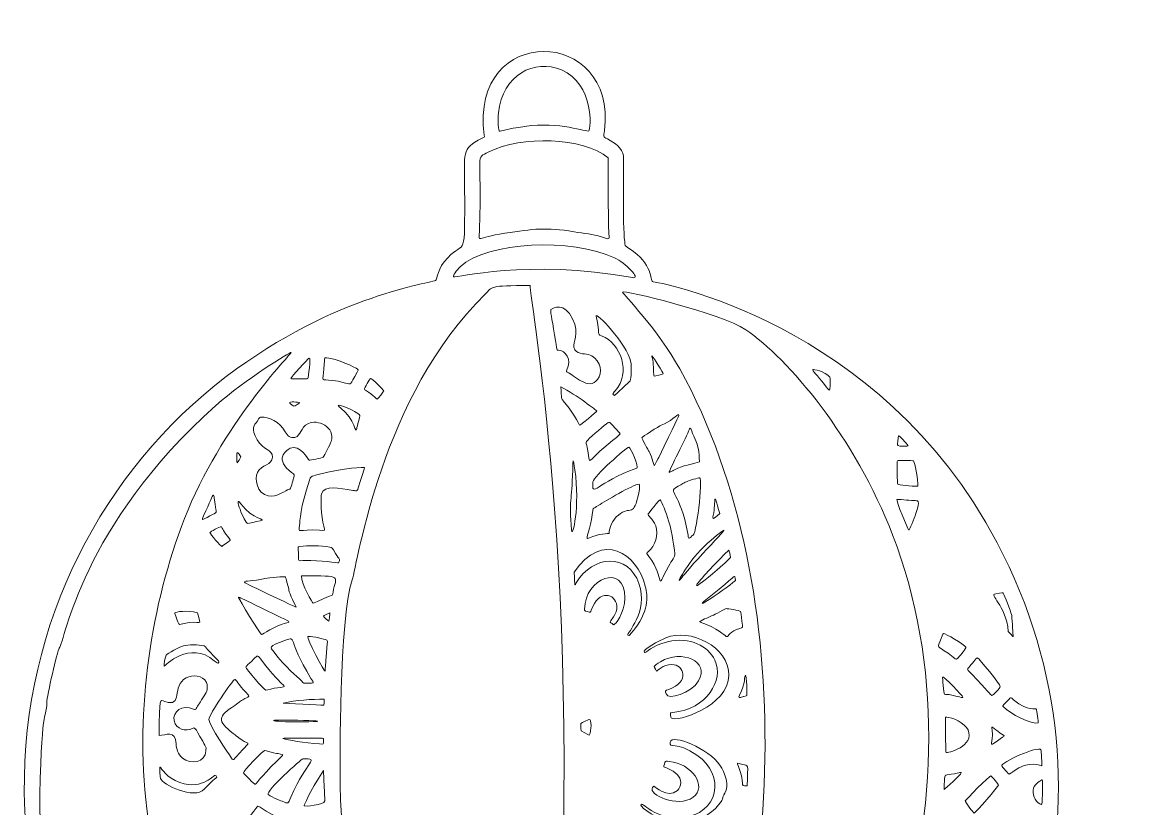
# Model space of a CAD drawing. Header units: inches. Extents: x -89.12 to -81.62, y -6.52 to -5.74.
# Drawn here: x -86.324 to -85.713, y -6.174 to -5.741 of the extents above; entities that cross this region are included whole.
import ezdxf

# ---------------------------------------------------------------- set-up
doc = ezdxf.new("R2010")
doc.units = ezdxf.units.IN
doc.header["$MEASUREMENT"] = 0
doc.layers.add('Christmas ball 01', color=7, linetype='Continuous')

msp = doc.modelspace()

# ---------------------------------------------------------------- linework, layer by layer
at = {"layer": 'Christmas ball 01', "lineweight": 0}
for points, knots in [([(-85.78627, -6.02767), (-85.85131, -5.90435), (-85.97605, -5.88379), (-85.97614, -5.88375), (-85.97767, -5.88311), (-85.97558, -5.87433), (-85.98915, -5.86546), (-85.9918, -5.86373), (-85.99119, -5.8643), (-85.99156, -5.86166), (-85.99279, -5.85289), (-85.99187, -5.81793), (-85.99225, -5.81471), (-85.99277, -5.81023), (-85.99712, -5.80733), (-86.00107, -5.80513), (-86.00357, -5.80373), (-86.00314, -5.80419), (-86.00269, -5.80064), (-85.99548, -5.74311), (-86.07723, -5.74086), (-86.06896, -5.80319), (-86.0688, -5.80436), (-86.06851, -5.80396), (-86.07041, -5.80491), (-86.0818, -5.81064), (-86.07974, -5.81293), (-86.07975, -5.83278), (-86.07976, -5.87297), (-86.07911, -5.86035), (-86.0891, -5.8706), (-86.09491, -5.87656), (-86.09479, -5.88222), (-86.09547, -5.88288), (-86.09749, -5.88485), (-86.15053, -5.89015), (-86.21114, -5.9361), (-86.27883, -5.98742), (-86.32361, -6.07178), (-86.32244, -6.16547), (-86.31966, -6.38639), (-86.07806, -6.52028), (-85.8888, -6.40528), (-85.76532, -6.33025), (-85.71262, -6.16735), (-85.78627, -6.02767)], [0, 0, 0, 0, 1, 1, 1, 2, 2, 2, 3, 3, 3, 4, 4, 4, 5, 5, 5, 6, 6, 6, 7, 7, 7, 8, 8, 8, 9, 9, 9, 10, 10, 10, 11, 11, 11, 12, 12, 12, 13, 13, 13, 14, 14, 14, 15, 15, 15, 15]), ([(-86.06116, -5.79088), (-86.05896, -5.76964), (-86.04114, -5.76087), (-86.02642, -5.76717), (-86.00842, -5.77488), (-86.0101, -5.79973), (-86.01137, -5.80079), (-86.0123, -5.80155), (-86.02754, -5.79544), (-86.04661, -5.79826), (-86.0568, -5.79977), (-86.05988, -5.80098), (-86.06046, -5.80098), (-86.06115, -5.80098), (-86.06157, -5.79487), (-86.06116, -5.79088)], [0, 0, 0, 0, 1, 1, 1, 2, 2, 2, 3, 3, 3, 4, 4, 4, 5, 5, 5, 5]), ([(-86.07155, -5.85518), (-86.07023, -5.81161), (-86.07419, -5.81622), (-86.06651, -5.81237), (-86.04825, -5.80322), (-86.01484, -5.8042), (-86.00061, -5.81562), (-86.00061, -5.82271), (-86.00066, -5.84992), (-86.00038, -5.8556), (-86.0001, -5.8613), (-85.99932, -5.86064), (-86.00437, -5.85911), (-86.00915, -5.85767), (-86.01378, -5.85725), (-86.01939, -5.85632), (-86.03548, -5.85366), (-86.04159, -5.85482), (-86.0576, -5.8571), (-86.07401, -5.85944), (-86.07179, -5.86325), (-86.07155, -5.85518)], [0, 0, 0, 0, 1, 1, 1, 2, 2, 2, 3, 3, 3, 4, 4, 4, 5, 5, 5, 6, 6, 6, 7, 7, 7, 7]), ([(-86.08225, -5.87566), (-86.06705, -5.86149), (-86.0209, -5.85975), (-85.99709, -5.87068), (-85.99137, -5.8733), (-85.98207, -5.8825), (-85.98732, -5.88155), (-86.04515, -5.87105), (-86.08494, -5.882), (-86.08584, -5.8811), (-86.08631, -5.88063), (-86.08428, -5.87755), (-86.08225, -5.87566)], [0, 0, 0, 0, 1, 1, 1, 2, 2, 2, 3, 3, 3, 4, 4, 4, 4]), ([(-86.03254, -6.32167), (-86.04281, -6.43674), (-86.04395, -6.44568), (-86.05421, -6.43518), (-86.11519, -6.37279), (-86.14893, -6.23854), (-86.14843, -6.15284), (-86.14843, -6.15276), (-86.1489, -6.06922), (-86.14175, -6.04806), (-86.13874, -6.03915), (-86.12588, -5.94664), (-86.06831, -5.89058), (-86.06429, -5.88667), (-86.06687, -5.88592), (-86.04373, -5.88596), (-86.04457, -5.88998), (-86.01015, -6.07082), (-86.03254, -6.32167)], [0, 0, 0, 0, 1, 1, 1, 2, 2, 2, 3, 3, 3, 4, 4, 4, 5, 5, 5, 6, 6, 6, 6]), ([(-85.96534, -6.42709), (-85.96865, -6.42936), (-85.96739, -6.43033), (-85.98791, -6.43421), (-85.99225, -6.43503), (-86.00202, -6.43647), (-86.00202, -6.43639), (-86.01698, -6.43833), (-85.99256, -6.43594), (-85.95787, -6.35721), (-85.90566, -6.23872), (-85.89276, -6.05563), (-85.96119, -5.93185), (-85.97288, -5.91069), (-85.99269, -5.89013), (-85.99283, -5.88953), (-85.99317, -5.88805), (-85.9383, -5.90124), (-85.92484, -5.91027), (-85.90143, -5.92598), (-85.86458, -5.96978), (-85.84389, -6.02331), (-85.78936, -6.16431), (-85.85253, -6.34993), (-85.96534, -6.42709)], [0, 0, 0, 0, 1, 1, 1, 2, 2, 2, 3, 3, 3, 4, 4, 4, 5, 5, 5, 6, 6, 6, 7, 7, 7, 8, 8, 8, 8]), ([(-86.01962, -5.91992), (-86.01846, -5.92429), (-86.01392, -5.92319), (-86.01157, -5.92389), (-86.0059, -5.92559), (-86.00359, -5.9322), (-86.00561, -5.9362), (-86.01002, -5.94494), (-86.01829, -5.93632), (-86.02243, -5.93412), (-86.02382, -5.93338), (-86.02385, -5.93321), (-86.02343, -5.9324), (-86.02051, -5.92675), (-86.0242, -5.92155), (-86.0281, -5.92155), (-86.0289, -5.92155), (-86.02874, -5.92244), (-86.03018, -5.91314), (-86.03166, -5.90355), (-86.03278, -5.89986), (-86.03217, -5.89919), (-86.0311, -5.898), (-86.02474, -5.89511), (-86.02029, -5.90423), (-86.01613, -5.91275), (-86.02029, -5.91738), (-86.01962, -5.91992)], [0, 0, 0, 0, 1, 1, 1, 2, 2, 2, 3, 3, 3, 4, 4, 4, 5, 5, 5, 6, 6, 6, 7, 7, 7, 8, 8, 8, 9, 9, 9, 9]), ([(-85.98849, -5.93836), (-85.98854, -5.93844), (-85.99707, -5.9465), (-85.99715, -5.9465), (-85.99741, -5.9465), (-85.99801, -5.94584), (-85.99801, -5.94555), (-85.99801, -5.94543), (-85.99747, -5.94472), (-85.99681, -5.94398), (-85.98792, -5.93397), (-85.99358, -5.91787), (-86.00434, -5.91363), (-86.00725, -5.91249), (-86.00471, -5.91342), (-86.00729, -5.90289), (-86.00808, -5.89964), (-85.99035, -5.9179), (-85.9882, -5.92812), (-85.98774, -5.93031), (-85.98794, -5.93733), (-85.98849, -5.93836)], [0, 0, 0, 0, 1, 1, 1, 2, 2, 2, 3, 3, 3, 4, 4, 4, 5, 5, 5, 6, 6, 6, 7, 7, 7, 7]), ([(-86.12564, -6.42402), (-86.1264, -6.42395), (-86.13714, -6.41967), (-86.13799, -6.41967), (-86.1401, -6.41967), (-86.15374, -6.41283), (-86.15382, -6.4128), (-86.25825, -6.36415), (-86.31573, -6.25698), (-86.31386, -6.16645), (-86.31276, -6.11348), (-86.31007, -6.12589), (-86.31003, -6.1156), (-86.31002, -6.11236), (-86.30419, -6.08684), (-86.3032, -6.08568), (-86.29995, -6.08188), (-86.29133, -6.01855), (-86.21686, -5.95201), (-86.2008, -5.93765), (-86.1757, -5.92238), (-86.1753, -5.92277), (-86.175, -5.92307), (-86.21446, -5.96348), (-86.23411, -6.01421), (-86.25246, -6.06161), (-86.26155, -6.11877), (-86.25496, -6.17418), (-86.24595, -6.24998), (-86.22523, -6.28521), (-86.2246, -6.28879), (-86.22393, -6.29259), (-86.19424, -6.35134), (-86.16461, -6.386), (-86.14517, -6.40874), (-86.12457, -6.42411), (-86.12564, -6.42402)], [0, 0, 0, 0, 1, 1, 1, 2, 2, 2, 3, 3, 3, 4, 4, 4, 5, 5, 5, 6, 6, 6, 7, 7, 7, 8, 8, 8, 9, 9, 9, 10, 10, 10, 11, 11, 11, 12, 12, 12, 12]), ([(-86.16555, -5.92603), (-86.1641, -5.92518), (-86.16608, -5.93706), (-86.16615, -5.93714), (-86.16641, -5.93748), (-86.1756, -5.9375), (-86.1756, -5.93717), (-86.1756, -5.93651), (-86.16596, -5.92627), (-86.16555, -5.92603)], [0, 0, 0, 0, 1, 1, 1, 2, 2, 2, 3, 3, 3, 3]), ([(-86.15779, -5.93571), (-86.15659, -5.92419), (-86.15748, -5.92579), (-86.15568, -5.92585), (-86.15053, -5.92605), (-86.13998, -5.93097), (-86.13877, -5.93209), (-86.13823, -5.93259), (-86.13822, -5.93224), (-86.139, -5.9336), (-86.14329, -5.94114), (-86.14203, -5.94057), (-86.14538, -5.93965), (-86.15744, -5.93634), (-86.1582, -5.93966), (-86.15779, -5.93571)], [0, 0, 0, 0, 1, 1, 1, 2, 2, 2, 3, 3, 3, 4, 4, 4, 5, 5, 5, 5]), ([(-85.97643, -5.92482), (-85.97575, -5.92523), (-85.97013, -5.93436), (-85.97041, -5.93459), (-85.97064, -5.93479), (-85.97486, -5.93581), (-85.97529, -5.93581), (-85.97589, -5.93581), (-85.97546, -5.92972), (-85.97613, -5.927), (-85.97671, -5.92459), (-85.97671, -5.92465), (-85.97643, -5.92482)], [0, 0, 0, 0, 1, 1, 1, 2, 2, 2, 3, 3, 3, 4, 4, 4, 4]), ([(-85.88795, -5.93228), (-85.88762, -5.93217), (-85.88137, -5.93295), (-85.87846, -5.93646), (-85.87811, -5.93688), (-85.87844, -5.94018), (-85.87835, -5.94014), (-85.87852, -5.94446), (-85.8782, -5.94467), (-85.88151, -5.94046), (-85.88536, -5.93554), (-85.88834, -5.93241), (-85.88795, -5.93228)], [0, 0, 0, 0, 1, 1, 1, 2, 2, 2, 3, 3, 3, 4, 4, 4, 4]), ([(-86.13167, -5.93709), (-86.13087, -5.93678), (-86.12432, -5.94361), (-86.12432, -5.94392), (-86.12432, -5.94425), (-86.12766, -5.94848), (-86.12789, -5.94848), (-86.12843, -5.94848), (-86.12948, -5.94666), (-86.13447, -5.94365), (-86.13477, -5.94347), (-86.13501, -5.94319), (-86.13501, -5.94302), (-86.13501, -5.94258), (-86.13199, -5.93722), (-86.13167, -5.93709)], [0, 0, 0, 0, 1, 1, 1, 2, 2, 2, 3, 3, 3, 4, 4, 4, 5, 5, 5, 5]), ([(-86.00692, -5.95518), (-86.00692, -5.95526), (-86.01615, -5.96316), (-86.01637, -5.96288), (-86.01643, -5.96279), (-86.02096, -5.95407), (-86.02538, -5.94952), (-86.02641, -5.94846), (-86.02636, -5.94826), (-86.02677, -5.9417), (-86.018, -5.9463), (-86.00692, -5.95482), (-86.00692, -5.95518)], [0, 0, 0, 0, 1, 1, 1, 2, 2, 2, 3, 3, 3, 4, 4, 4, 4]), ([(-85.9715, -5.96291), (-85.96127, -5.95959), (-85.95545, -5.94475), (-85.97283, -5.9806), (-85.97283, -5.98052), (-85.975, -5.98511), (-85.97518, -5.9851), (-85.97544, -5.9851), (-85.97718, -5.97843), (-85.9781, -5.97738), (-85.97836, -5.97709), (-85.98217, -5.96995), (-85.98217, -5.96977), (-85.98217, -5.96947), (-85.97243, -5.96321), (-85.9715, -5.96291)], [0, 0, 0, 0, 1, 1, 1, 2, 2, 2, 3, 3, 3, 4, 4, 4, 5, 5, 5, 5]), ([(-86.17381, -5.95244), (-86.17403, -5.95244), (-86.17581, -5.95111), (-86.17614, -5.9507), (-86.17711, -5.94947), (-86.17087, -5.95036), (-86.17078, -5.95044), (-86.17056, -5.95066), (-86.17361, -5.95244), (-86.17381, -5.95244)], [0, 0, 0, 0, 1, 1, 1, 2, 2, 2, 3, 3, 3, 3]), ([(-86.13754, -5.95748), (-86.13733, -5.95786), (-86.13903, -5.96355), (-86.13925, -5.96475), (-86.13996, -5.96867), (-86.13999, -5.95958), (-86.14812, -5.9534), (-86.15384, -5.94904), (-86.13876, -5.95529), (-86.13754, -5.95748)], [0, 0, 0, 0, 1, 1, 1, 2, 2, 2, 3, 3, 3, 3]), ([(-86.15332, -5.97186), (-86.15376, -5.97319), (-86.15725, -5.97997), (-86.15773, -5.9804), (-86.15842, -5.98102), (-86.16529, -5.98224), (-86.16537, -5.98221), (-86.16602, -5.98192), (-86.17031, -5.97321), (-86.1759, -5.9756), (-86.17732, -5.97621), (-86.17946, -5.97838), (-86.17997, -5.97974), (-86.18104, -5.98257), (-86.17942, -5.98566), (-86.17515, -5.9889), (-86.17329, -5.99032), (-86.17346, -5.99003), (-86.17412, -5.99209), (-86.17453, -5.99339), (-86.17526, -5.99837), (-86.17663, -5.99837), (-86.17806, -5.99837), (-86.1835, -6.00281), (-86.18801, -6.00182), (-86.19432, -6.00044), (-86.19565, -5.99234), (-86.19401, -5.98896), (-86.1918, -5.98438), (-86.18569, -5.98492), (-86.18569, -5.98045), (-86.18569, -5.9761), (-86.19085, -5.9768), (-86.19411, -5.97095), (-86.19776, -5.96444), (-86.19568, -5.96285), (-86.19416, -5.96075), (-86.19218, -5.95802), (-86.19282, -5.9585), (-86.19158, -5.95841), (-86.18833, -5.9582), (-86.18158, -5.96084), (-86.17865, -5.96651), (-86.17744, -5.96884), (-86.17583, -5.9703), (-86.17331, -5.96957), (-86.16958, -5.96848), (-86.17075, -5.96449), (-86.1659, -5.96192), (-86.16119, -5.95942), (-86.15071, -5.96381), (-86.15332, -5.97186)], [0, 0, 0, 0, 1, 1, 1, 2, 2, 2, 3, 3, 3, 4, 4, 4, 5, 5, 5, 6, 6, 6, 7, 7, 7, 8, 8, 8, 9, 9, 9, 10, 10, 10, 11, 11, 11, 12, 12, 12, 13, 13, 13, 14, 14, 14, 15, 15, 15, 16, 16, 16, 17, 17, 17, 17]), ([(-86.00702, -5.97894), (-86.01129, -5.98305), (-86.01106, -5.98358), (-86.01146, -5.97951), (-86.01222, -5.97181), (-86.01427, -5.97322), (-86.01094, -5.97006), (-86.00726, -5.96658), (-86.00068, -5.96115), (-86.00013, -5.96115), (-85.99986, -5.96115), (-85.99405, -5.96731), (-85.99405, -5.96769), (-85.99405, -5.96806), (-86.00748, -5.97871), (-86.00702, -5.97894)], [0, 0, 0, 0, 1, 1, 1, 2, 2, 2, 3, 3, 3, 4, 4, 4, 5, 5, 5, 5]), ([(-85.96475, -5.98778), (-85.96475, -5.98786), (-85.96695, -5.98887), (-85.96703, -5.98887), (-85.96748, -5.98887), (-85.95724, -5.96834), (-85.956, -5.96547), (-85.95525, -5.96372), (-85.95543, -5.96416), (-85.95346, -5.96897), (-85.95034, -5.97654), (-85.95056, -5.97618), (-85.95039, -5.983), (-85.95829, -5.98583), (-85.95697, -5.98388), (-85.96475, -5.98778)], [0, 0, 0, 0, 1, 1, 1, 2, 2, 2, 3, 3, 3, 4, 4, 4, 5, 5, 5, 5]), ([(-85.84103, -5.97182), (-85.84065, -5.96847), (-85.84066, -5.96862), (-85.84018, -5.96895), (-85.83888, -5.96986), (-85.83535, -5.97421), (-85.83527, -5.97421), (-85.83527, -5.97453), (-85.84045, -5.97447), (-85.8409, -5.97415), (-85.84123, -5.97391), (-85.84124, -5.97374), (-85.84103, -5.97182)], [0, 0, 0, 0, 1, 1, 1, 2, 2, 2, 3, 3, 3, 4, 4, 4, 4]), ([(-85.98487, -5.98661), (-86.00717, -5.99433), (-86.00997, -6.00364), (-86.00906, -5.99399), (-86.00881, -5.99131), (-85.99062, -5.97504), (-85.98926, -5.97501), (-85.98838, -5.97499), (-85.98348, -5.98613), (-85.98487, -5.98661)], [0, 0, 0, 0, 1, 1, 1, 2, 2, 2, 3, 3, 3, 3]), ([(-86.20513, -5.98352), (-86.20536, -5.98352), (-86.20534, -5.97803), (-86.20511, -5.97789), (-86.20486, -5.97773), (-86.20312, -5.9799), (-86.20312, -5.98037), (-86.20312, -5.98089), (-86.20491, -5.98352), (-86.20513, -5.98352)], [0, 0, 0, 0, 1, 1, 1, 2, 2, 2, 3, 3, 3, 3]), ([(-86.02083, -6.02074), (-86.02233, -6.00295), (-86.02068, -6.00579), (-86.02022, -5.98768), (-86.02005, -5.98089), (-86.01996, -5.98087), (-86.01901, -5.98738), (-86.01604, -6.00757), (-86.02042, -6.02557), (-86.02083, -6.02074)], [0, 0, 0, 0, 1, 1, 1, 2, 2, 2, 3, 3, 3, 3]), ([(-86.1349, -5.98614), (-86.1348, -5.98624), (-86.13662, -5.99163), (-86.13809, -5.99626), (-86.13924, -5.99988), (-86.13868, -5.99909), (-86.14135, -5.99877), (-86.14915, -5.9978), (-86.15684, -5.9956), (-86.15859, -6.00067), (-86.15914, -6.00224), (-86.1589, -6.01316), (-86.1574, -6.01856), (-86.15664, -6.02125), (-86.15645, -6.02096), (-86.15966, -6.02071), (-86.17155, -6.01978), (-86.17147, -6.02318), (-86.17073, -6.01793), (-86.17048, -6.01612), (-86.17048, -6.00801), (-86.16526, -5.99315), (-86.16454, -5.99109), (-86.16479, -5.99125), (-86.16053, -5.99009), (-86.14573, -5.98603), (-86.13498, -5.98605), (-86.1349, -5.98614)], [0, 0, 0, 0, 1, 1, 1, 2, 2, 2, 3, 3, 3, 4, 4, 4, 5, 5, 5, 6, 6, 6, 7, 7, 7, 8, 8, 8, 9, 9, 9, 9]), ([(-85.84131, -5.98279), (-85.84115, -5.98213), (-85.84185, -5.98231), (-85.83682, -5.98237), (-85.83172, -5.98243), (-85.83252, -5.98222), (-85.83218, -5.98303), (-85.83158, -5.98447), (-85.82979, -5.99327), (-85.83002, -5.99649), (-85.83335, -5.99656), (-85.84082, -5.99566), (-85.84108, -5.99541), (-85.84131, -5.99518), (-85.84152, -5.98363), (-85.84131, -5.98279)], [0, 0, 0, 0, 1, 1, 1, 2, 2, 2, 3, 3, 3, 4, 4, 4, 5, 5, 5, 5]), ([(-85.95452, -6.02386), (-85.95648, -6.02593), (-85.95625, -6.02559), (-85.95682, -6.02245), (-85.96105, -5.99947), (-85.96784, -5.99965), (-85.96303, -5.99707), (-85.96025, -5.99559), (-85.95958, -5.99488), (-85.95754, -5.99404), (-85.95599, -5.99339), (-85.95086, -5.99184), (-85.95027, -5.99184), (-85.94841, -5.99184), (-85.95189, -6.02518), (-85.95452, -6.02386)], [0, 0, 0, 0, 1, 1, 1, 2, 2, 2, 3, 3, 3, 4, 4, 4, 5, 5, 5, 5]), ([(-86.22019, -6.01287), (-86.22491, -6.01526), (-86.22484, -6.01551), (-86.22362, -6.01283), (-86.21648, -5.9971), (-86.21871, -5.99973), (-86.21706, -6.00804), (-86.21642, -6.0113), (-86.21581, -6.01065), (-86.22019, -6.01287)], [0, 0, 0, 0, 1, 1, 1, 2, 2, 2, 3, 3, 3, 3]), ([(-86.19254, -6.01556), (-86.19476, -6.01605), (-86.19875, -6.01698), (-86.19919, -6.01698), (-86.20119, -6.01697), (-86.20753, -5.99988), (-86.20306, -6.00624), (-86.1968, -6.01515), (-86.18801, -6.01455), (-86.19254, -6.01556)], [0, 0, 0, 0, 1, 1, 1, 2, 2, 2, 3, 3, 3, 3]), ([(-85.98376, -6.00008), (-85.98665, -6.01403), (-85.98811, -6.00698), (-85.99503, -6.01235), (-85.99823, -6.01483), (-86.00019, -6.01949), (-86.00019, -6.02247), (-86.00019, -6.02255), (-86.00645, -6.02268), (-86.01088, -6.0249), (-86.01096, -6.02498), (-86.0119, -6.02535), (-86.01201, -6.02538), (-86.01335, -6.02579), (-86.01039, -6.01943), (-86.00943, -6.01224), (-86.00888, -6.00818), (-86.00963, -6.00943), (-86.00583, -6.00695), (-86.00286, -6.00501), (-85.98684, -5.9954), (-85.98362, -5.9954), (-85.98322, -5.9954), (-85.98329, -5.99781), (-85.98376, -6.00008)], [0, 0, 0, 0, 1, 1, 1, 2, 2, 2, 3, 3, 3, 4, 4, 4, 5, 5, 5, 6, 6, 6, 7, 7, 7, 8, 8, 8, 8]), ([(-85.94278, -6.01268), (-85.94119, -6.00445), (-85.94293, -5.99778), (-85.93917, -6.0116), (-85.94329, -6.01534), (-85.94312, -6.01444), (-85.94278, -6.01268)], [0, 0, 0, 0, 1, 1, 1, 2, 2, 2, 2]), ([(-85.97448, -6.01836), (-85.97604, -6.01415), (-85.97919, -6.01283), (-85.97859, -6.01171), (-85.97855, -6.01163), (-85.97231, -6.00354), (-85.97201, -6.00392), (-85.97112, -6.00508), (-85.96879, -6.01087), (-85.96736, -6.01551), (-85.96508, -6.02289), (-85.96433, -6.03062), (-85.96395, -6.03327), (-85.96358, -6.03581), (-85.96559, -6.03695), (-85.96747, -6.04064), (-85.97504, -6.05549), (-85.9688, -6.04767), (-85.97823, -6.03513), (-85.97968, -6.03321), (-85.97969, -6.03353), (-85.9784, -6.03243), (-85.9748, -6.0294), (-85.97271, -6.02317), (-85.97448, -6.01836)], [0, 0, 0, 0, 1, 1, 1, 2, 2, 2, 3, 3, 3, 4, 4, 4, 5, 5, 5, 6, 6, 6, 7, 7, 7, 8, 8, 8, 8]), ([(-85.84149, -6.00378), (-85.84108, -6.00362), (-85.83503, -6.00431), (-85.8324, -6.00444), (-85.82986, -6.00456), (-85.82842, -6.00337), (-85.83125, -6.01213), (-85.83164, -6.01334), (-85.83468, -6.02134), (-85.83513, -6.0206), (-85.83518, -6.02052), (-85.84236, -6.00411), (-85.84149, -6.00378)], [0, 0, 0, 0, 1, 1, 1, 2, 2, 2, 3, 3, 3, 4, 4, 4, 4]), ([(-85.95811, -6.0444), (-85.95819, -6.04436), (-85.96158, -6.04879), (-85.96158, -6.04837), (-85.96158, -6.04794), (-85.95527, -6.03568), (-85.94396, -6.02618), (-85.92558, -6.01075), (-85.94699, -6.03103), (-85.95811, -6.0444)], [0, 0, 0, 0, 1, 1, 1, 2, 2, 2, 3, 3, 3, 3]), ([(-86.21401, -6.01881), (-86.21341, -6.01892), (-86.21338, -6.02026), (-86.21032, -6.02424), (-86.20853, -6.02657), (-86.20868, -6.02606), (-86.20929, -6.02655), (-86.2099, -6.02703), (-86.21343, -6.02965), (-86.21362, -6.02965), (-86.21396, -6.02965), (-86.22027, -6.02283), (-86.22011, -6.022), (-86.22004, -6.02164), (-86.21447, -6.01872), (-86.21401, -6.01881)], [0, 0, 0, 0, 1, 1, 1, 2, 2, 2, 3, 3, 3, 4, 4, 4, 5, 5, 5, 5]), ([(-85.9802, -6.05157), (-85.97873, -6.05743), (-85.9778, -6.06533), (-85.98778, -6.07726), (-85.98803, -6.07726), (-85.989, -6.07942), (-85.98979, -6.07855), (-85.99066, -6.0776), (-85.97824, -6.06593), (-85.98369, -6.05014), (-85.98949, -6.03336), (-86.00909, -6.03414), (-86.01822, -6.0497), (-86.01902, -6.05105), (-86.01901, -6.05256), (-86.01941, -6.04388), (-86.00382, -6.02087), (-85.98478, -6.0334), (-85.9802, -6.05157)], [0, 0, 0, 0, 1, 1, 1, 2, 2, 2, 3, 3, 3, 4, 4, 4, 5, 5, 5, 6, 6, 6, 6]), ([(-86.14888, -6.03801), (-86.14896, -6.03803), (-86.14904, -6.03876), (-86.14932, -6.03873), (-86.14941, -6.03873), (-86.15953, -6.03719), (-86.16762, -6.03742), (-86.17192, -6.03755), (-86.17135, -6.0382), (-86.17141, -6.03348), (-86.17146, -6.02917), (-86.1717, -6.02992), (-86.1707, -6.02976), (-86.16599, -6.02901), (-86.15916, -6.02913), (-86.15405, -6.03006), (-86.15266, -6.03032), (-86.15287, -6.03008), (-86.15085, -6.03351), (-86.14868, -6.0372), (-86.14843, -6.03639), (-86.14888, -6.03801)], [0, 0, 0, 0, 1, 1, 1, 2, 2, 2, 3, 3, 3, 4, 4, 4, 5, 5, 5, 6, 6, 6, 7, 7, 7, 7]), ([(-85.93754, -6.03987), (-85.97175, -6.06962), (-85.93425, -6.03157), (-85.93417, -6.03165), (-85.93399, -6.03183), (-85.93327, -6.03492), (-85.93327, -6.03551), (-85.93327, -6.03603), (-85.93409, -6.03687), (-85.93754, -6.03987)], [0, 0, 0, 0, 1, 1, 1, 2, 2, 2, 3, 3, 3, 3]), ([(-85.99589, -6.06244), (-85.99664, -6.05525), (-86.00581, -6.05328), (-86.00999, -6.06479), (-86.01048, -6.06615), (-86.0103, -6.06623), (-86.01214, -6.06557), (-86.01395, -6.06493), (-86.01365, -6.06526), (-86.01365, -6.06419), (-86.01365, -6.04722), (-85.99139, -6.0384), (-85.99144, -6.05796), (-85.99145, -6.06666), (-85.99703, -6.07285), (-85.99747, -6.07281), (-85.9976, -6.0728), (-85.99944, -6.07165), (-85.99962, -6.07147), (-86.00013, -6.07096), (-85.99541, -6.06701), (-85.99589, -6.06244)], [0, 0, 0, 0, 1, 1, 1, 2, 2, 2, 3, 3, 3, 4, 4, 4, 5, 5, 5, 6, 6, 6, 7, 7, 7, 7]), ([(-86.18322, -6.05819), (-86.20845, -6.04594), (-86.20334, -6.05035), (-86.18985, -6.04737), (-86.18733, -6.04682), (-86.17887, -6.04608), (-86.17858, -6.0464), (-86.17838, -6.04661), (-86.17659, -6.05317), (-86.17659, -6.05369), (-86.17659, -6.05545), (-86.17263, -6.06284), (-86.17263, -6.06304), (-86.17255, -6.06296), (-86.17121, -6.06403), (-86.18322, -6.05819)], [0, 0, 0, 0, 1, 1, 1, 2, 2, 2, 3, 3, 3, 4, 4, 4, 5, 5, 5, 5]), ([(-86.16045, -6.05976), (-86.16046, -6.05984), (-86.16296, -6.06094), (-86.16315, -6.06093), (-86.16371, -6.06093), (-86.16966, -6.05066), (-86.16966, -6.04588), (-86.14588, -6.04588), (-86.15079, -6.04561), (-86.15225, -6.05486), (-86.15268, -6.05757), (-86.15211, -6.05562), (-86.16045, -6.05976)], [0, 0, 0, 0, 1, 1, 1, 2, 2, 2, 3, 3, 3, 4, 4, 4, 4]), ([(-85.93953, -6.05321), (-85.92973, -6.04561), (-85.93127, -6.0444), (-85.93045, -6.04835), (-85.93692, -6.0541), (-85.96225, -6.07081), (-85.93953, -6.05321)], [0, 0, 0, 0, 1, 1, 1, 2, 2, 2, 2]), ([(-85.78704, -6.05576), (-85.78338, -6.0553), (-85.78337, -6.05474), (-85.78291, -6.05545), (-85.78252, -6.05606), (-85.77874, -6.06575), (-85.77838, -6.06707), (-85.77814, -6.06796), (-85.77762, -6.0776), (-85.77763, -6.0776), (-85.77722, -6.08051), (-85.77716, -6.07965), (-85.78016, -6.07646), (-85.78132, -6.06143), (-85.79141, -6.0563), (-85.78704, -6.05576)], [0, 0, 0, 0, 1, 1, 1, 2, 2, 2, 3, 3, 3, 4, 4, 4, 5, 5, 5, 5]), ([(-86.19171, -6.07816), (-86.19251, -6.07816), (-86.20418, -6.05825), (-86.20423, -6.05817), (-86.20484, -6.05704), (-86.20591, -6.05672), (-86.18063, -6.06895), (-86.1752, -6.07158), (-86.17598, -6.07119), (-86.17857, -6.07193), (-86.18455, -6.07362), (-86.19124, -6.07816), (-86.19171, -6.07816)], [0, 0, 0, 0, 1, 1, 1, 2, 2, 2, 3, 3, 3, 4, 4, 4, 4]), ([(-86.23731, -6.07236), (-86.23776, -6.07179), (-86.23959, -6.06651), (-86.23944, -6.06626), (-86.23908, -6.06569), (-86.23289, -6.06469), (-86.22697, -6.06618), (-86.22468, -6.07505), (-86.22463, -6.0697), (-86.23502, -6.07224), (-86.23502, -6.07209), (-86.23685, -6.07297), (-86.23731, -6.07236)], [0, 0, 0, 0, 1, 1, 1, 2, 2, 2, 3, 3, 3, 4, 4, 4, 4]), ([(-86.15459, -6.07083), (-86.15489, -6.07082), (-86.15758, -6.06839), (-86.15758, -6.06813), (-86.15758, -6.06788), (-86.15458, -6.06628), (-86.15411, -6.06628), (-86.15391, -6.06628), (-86.15429, -6.07084), (-86.15459, -6.07083)], [0, 0, 0, 0, 1, 1, 1, 2, 2, 2, 3, 3, 3, 3]), ([(-85.92812, -6.07487), (-85.93326, -6.07639), (-85.93464, -6.07935), (-85.93524, -6.07934), (-85.93647, -6.07933), (-85.93733, -6.07641), (-85.94732, -6.07239), (-85.9489, -6.07175), (-85.95022, -6.07116), (-85.95025, -6.07107), (-85.9503, -6.0709), (-85.94519, -6.06849), (-85.94327, -6.06778), (-85.9422, -6.06739), (-85.93565, -6.0638), (-85.93563, -6.06381), (-85.93498, -6.06421), (-85.92809, -6.06463), (-85.92773, -6.06557), (-85.92752, -6.06612), (-85.92743, -6.06738), (-85.92699, -6.07083), (-85.92649, -6.07471), (-85.92639, -6.07436), (-85.92812, -6.07487)], [0, 0, 0, 0, 1, 1, 1, 2, 2, 2, 3, 3, 3, 4, 4, 4, 5, 5, 5, 6, 6, 6, 7, 7, 7, 8, 8, 8, 8]), ([(-86.16445, -6.10236), (-86.16295, -6.10477), (-86.16186, -6.10511), (-86.16679, -6.10506), (-86.16878, -6.10504), (-86.16809, -6.10533), (-86.16976, -6.10366), (-86.17227, -6.10114), (-86.17793, -6.09694), (-86.18533, -6.08716), (-86.18647, -6.08566), (-86.18893, -6.08474), (-86.17854, -6.08135), (-86.17185, -6.07916), (-86.17827, -6.08003), (-86.16445, -6.10236)], [0, 0, 0, 0, 1, 1, 1, 2, 2, 2, 3, 3, 3, 4, 4, 4, 5, 5, 5, 5]), ([(-86.15652, -6.081), (-86.15485, -6.08174), (-86.1553, -6.07987), (-86.15619, -6.09241), (-86.15627, -6.09241), (-86.15654, -6.09805), (-86.15666, -6.09844), (-86.1569, -6.09921), (-86.16704, -6.08021), (-86.16613, -6.0793), (-86.16563, -6.0788), (-86.15841, -6.08017), (-86.15652, -6.081)], [0, 0, 0, 0, 1, 1, 1, 2, 2, 2, 3, 3, 3, 4, 4, 4, 4]), ([(-85.96891, -6.08003), (-85.95542, -6.0745), (-85.93412, -6.08488), (-85.93416, -6.10063), (-85.93419, -6.11774), (-85.9635, -6.12682), (-85.96596, -6.12413), (-85.96603, -6.12405), (-85.96615, -6.1234), (-85.96622, -6.12268), (-85.96639, -6.12103), (-85.96668, -6.12141), (-85.96511, -6.12123), (-85.94623, -6.11912), (-85.93671, -6.10345), (-85.94188, -6.09228), (-85.94545, -6.08453), (-85.95555, -6.07927), (-85.96796, -6.08221), (-85.97686, -6.08431), (-85.97991, -6.0887), (-85.98069, -6.08805), (-85.98236, -6.08667), (-85.97217, -6.08137), (-85.96891, -6.08003)], [0, 0, 0, 0, 1, 1, 1, 2, 2, 2, 3, 3, 3, 4, 4, 4, 5, 5, 5, 6, 6, 6, 7, 7, 7, 8, 8, 8, 8]), ([(-85.81786, -6.08225), (-85.81671, -6.07954), (-85.81625, -6.0778), (-85.81592, -6.07767), (-85.81508, -6.07735), (-85.8044, -6.08364), (-85.80353, -6.0852), (-85.80326, -6.08567), (-85.80682, -6.08998), (-85.80691, -6.08998), (-85.80875, -6.09223), (-85.80854, -6.09219), (-85.81052, -6.09061), (-85.81881, -6.084), (-85.81961, -6.08637), (-85.81786, -6.08225)], [0, 0, 0, 0, 1, 1, 1, 2, 2, 2, 3, 3, 3, 4, 4, 4, 5, 5, 5, 5]), ([(-86.23476, -6.08447), (-86.23229, -6.08375), (-86.22626, -6.08373), (-86.22335, -6.08443), (-86.22309, -6.08449), (-86.22227, -6.08531), (-86.22144, -6.08635), (-86.2171, -6.09175), (-86.21466, -6.09258), (-86.21525, -6.09347), (-86.2158, -6.09429), (-86.21619, -6.094), (-86.21773, -6.09267), (-86.23127, -6.081), (-86.24528, -6.09572), (-86.24536, -6.09564), (-86.24563, -6.09536), (-86.24474, -6.09001), (-86.24434, -6.08958), (-86.24341, -6.08855), (-86.23698, -6.08512), (-86.23476, -6.08447)], [0, 0, 0, 0, 1, 1, 1, 2, 2, 2, 3, 3, 3, 4, 4, 4, 5, 5, 5, 6, 6, 6, 7, 7, 7, 7]), ([(-86.19841, -6.09406), (-86.19069, -6.08707), (-86.19743, -6.08859), (-86.18046, -6.10527), (-86.17886, -6.10685), (-86.17811, -6.10716), (-86.18292, -6.10754), (-86.18491, -6.10769), (-86.18867, -6.10884), (-86.18928, -6.10884), (-86.1902, -6.10884), (-86.20035, -6.09717), (-86.20035, -6.09611), (-86.20035, -6.09594), (-86.19948, -6.09502), (-86.19841, -6.09406)], [0, 0, 0, 0, 1, 1, 1, 2, 2, 2, 3, 3, 3, 4, 4, 4, 5, 5, 5, 5]), ([(-85.96878, -6.11094), (-85.96935, -6.1092), (-85.96933, -6.10917), (-85.96727, -6.10845), (-85.95558, -6.10439), (-85.95865, -6.09466), (-85.96564, -6.0947), (-85.97044, -6.09472), (-85.97369, -6.09835), (-85.97396, -6.09835), (-85.97409, -6.09835), (-85.97524, -6.09615), (-85.97524, -6.09589), (-85.97524, -6.09556), (-85.97352, -6.0942), (-85.97177, -6.09315), (-85.96031, -6.08627), (-85.9443, -6.09272), (-85.95085, -6.10374), (-85.95498, -6.1107), (-85.96762, -6.11441), (-85.96878, -6.11094)], [0, 0, 0, 0, 1, 1, 1, 2, 2, 2, 3, 3, 3, 4, 4, 4, 5, 5, 5, 6, 6, 6, 7, 7, 7, 7]), ([(-85.80186, -6.09633), (-85.80039, -6.09462), (-85.79773, -6.09102), (-85.79723, -6.09102), (-85.79628, -6.09102), (-85.78458, -6.10577), (-85.78458, -6.10696), (-85.78458, -6.10762), (-85.78871, -6.11181), (-85.78914, -6.11181), (-85.78992, -6.11181), (-85.79171, -6.10879), (-85.80007, -6.10021), (-85.80305, -6.09714), (-85.80292, -6.09756), (-85.80186, -6.09633)], [0, 0, 0, 0, 1, 1, 1, 2, 2, 2, 3, 3, 3, 4, 4, 4, 5, 5, 5, 5]), ([(-86.24492, -6.11515), (-86.2348, -6.11847), (-86.24148, -6.10653), (-86.23324, -6.10205), (-86.22972, -6.10013), (-86.22415, -6.10055), (-86.22207, -6.10458), (-86.22155, -6.10559), (-86.22138, -6.10861), (-86.2218, -6.10942), (-86.22249, -6.11075), (-86.22561, -6.11575), (-86.22612, -6.11632), (-86.22776, -6.11822), (-86.22753, -6.12026), (-86.22923, -6.11937), (-86.23527, -6.11622), (-86.24099, -6.12084), (-86.23988, -6.12563), (-86.23874, -6.13056), (-86.23336, -6.13174), (-86.22976, -6.12999), (-86.22854, -6.1294), (-86.22875, -6.12866), (-86.22412, -6.13702), (-86.22191, -6.14102), (-86.22225, -6.13986), (-86.22236, -6.14227), (-86.22263, -6.14851), (-86.23067, -6.15028), (-86.23532, -6.14621), (-86.23797, -6.14389), (-86.23857, -6.14131), (-86.23874, -6.13836), (-86.2392, -6.1306), (-86.24462, -6.13366), (-86.24816, -6.13389), (-86.24777, -6.11191), (-86.24785, -6.11418), (-86.24492, -6.11515)], [0, 0, 0, 0, 1, 1, 1, 2, 2, 2, 3, 3, 3, 4, 4, 4, 5, 5, 5, 6, 6, 6, 7, 7, 7, 8, 8, 8, 9, 9, 9, 10, 10, 10, 11, 11, 11, 12, 12, 12, 13, 13, 13, 13]), ([(-86.22074, -6.12494), (-86.22074, -6.12252), (-86.20749, -6.10292), (-86.20638, -6.10292), (-86.20602, -6.10292), (-86.20447, -6.1054), (-86.20001, -6.11036), (-86.19813, -6.11245), (-86.19801, -6.11203), (-86.20089, -6.1135), (-86.20431, -6.11524), (-86.20344, -6.1152), (-86.20648, -6.11722), (-86.21555, -6.12326), (-86.21663, -6.12569), (-86.20727, -6.13264), (-86.2043, -6.13485), (-86.2038, -6.1358), (-86.2, -6.13773), (-86.19877, -6.13835), (-86.19867, -6.13806), (-86.20201, -6.14158), (-86.20809, -6.14798), (-86.20688, -6.14826), (-86.20886, -6.14532), (-86.20891, -6.14523), (-86.22074, -6.12806), (-86.22074, -6.12494)], [0, 0, 0, 0, 1, 1, 1, 2, 2, 2, 3, 3, 3, 4, 4, 4, 5, 5, 5, 6, 6, 6, 7, 7, 7, 8, 8, 8, 9, 9, 9, 9]), ([(-85.92428, -6.11179), (-85.92442, -6.11192), (-85.92606, -6.11238), (-85.92614, -6.11238), (-85.92888, -6.11306), (-85.92914, -6.11344), (-85.92822, -6.11162), (-85.92485, -6.10496), (-85.9257, -6.1009), (-85.92503, -6.10065), (-85.92421, -6.10033), (-85.9242, -6.11172), (-85.92428, -6.11179)], [0, 0, 0, 0, 1, 1, 1, 2, 2, 2, 3, 3, 3, 4, 4, 4, 4]), ([(-85.81525, -6.11104), (-85.81557, -6.11083), (-85.81657, -6.10175), (-85.8163, -6.10148), (-85.81595, -6.10113), (-85.80517, -6.11203), (-85.80517, -6.11274), (-85.80517, -6.11347), (-85.81054, -6.11123), (-85.81417, -6.11122), (-85.81461, -6.11121), (-85.8151, -6.11113), (-85.81525, -6.11104)], [0, 0, 0, 0, 1, 1, 1, 2, 2, 2, 3, 3, 3, 4, 4, 4, 4]), ([(-86.15717, -6.11379), (-86.15731, -6.11774), (-86.157, -6.11705), (-86.15808, -6.11708), (-86.15816, -6.11708), (-86.17984, -6.11598), (-86.17975, -6.11596), (-86.17299, -6.11432), (-86.16375, -6.1138), (-86.15717, -6.11379)], [0, 0, 0, 0, 1, 1, 1, 2, 2, 2, 3, 3, 3, 3]), ([(-85.76467, -6.11942), (-85.76457, -6.11971), (-85.7636, -6.12647), (-85.7636, -6.12691), (-85.76694, -6.12802), (-85.77942, -6.12167), (-85.78278, -6.11808), (-85.78341, -6.1174), (-85.78368, -6.11803), (-85.78111, -6.11529), (-85.77848, -6.11246), (-85.77909, -6.11266), (-85.77729, -6.11416), (-85.76899, -6.12109), (-85.76508, -6.11825), (-85.76467, -6.11942)], [0, 0, 0, 0, 1, 1, 1, 2, 2, 2, 3, 3, 3, 4, 4, 4, 5, 5, 5, 5]), ([(-86.1847, -6.12576), (-86.19044, -6.12466), (-86.14053, -6.12588), (-86.17025, -6.12635), (-86.17473, -6.12643), (-86.18299, -6.12608), (-86.1847, -6.12576)], [0, 0, 0, 0, 1, 1, 1, 2, 2, 2, 2]), ([(-86.01085, -6.12503), (-86.00939, -6.12649), (-86.0104, -6.13361), (-86.01115, -6.13358), (-86.01132, -6.13358), (-86.01228, -6.13309), (-86.01558, -6.13132), (-86.01569, -6.12923), (-86.0158, -6.12737), (-86.0157, -6.12721), (-86.01549, -6.12688), (-86.01101, -6.12486), (-86.01085, -6.12503)], [0, 0, 0, 0, 1, 1, 1, 2, 2, 2, 3, 3, 3, 4, 4, 4, 4]), ([(-85.81453, -6.14297), (-85.81459, -6.14287), (-85.81467, -6.13852), (-85.8147, -6.13329), (-85.81479, -6.12238), (-85.81507, -6.12381), (-85.81403, -6.12373), (-85.8114, -6.12351), (-85.80405, -6.127), (-85.80235, -6.13078), (-85.79845, -6.13944), (-85.81388, -6.14403), (-85.81453, -6.14297)], [0, 0, 0, 0, 1, 1, 1, 2, 2, 2, 3, 3, 3, 4, 4, 4, 4]), ([(-85.78454, -6.13562), (-85.78943, -6.13883), (-85.78975, -6.13996), (-85.78922, -6.13696), (-85.78755, -6.1276), (-85.79306, -6.12695), (-85.78282, -6.1336), (-85.78206, -6.13409), (-85.78244, -6.13424), (-85.78454, -6.13562)], [0, 0, 0, 0, 1, 1, 1, 2, 2, 2, 3, 3, 3, 3]), ([(-85.96016, -6.17911), (-85.9396, -6.17718), (-85.93554, -6.15584), (-85.95173, -6.14463), (-85.9632, -6.13668), (-85.96712, -6.14126), (-85.96649, -6.13749), (-85.96567, -6.13253), (-85.94499, -6.14128), (-85.93907, -6.15012), (-85.93639, -6.15412), (-85.93361, -6.16165), (-85.9364, -6.16555), (-85.93841, -6.16835), (-85.93631, -6.16871), (-85.94138, -6.17379), (-85.94834, -6.18076), (-85.95993, -6.18329), (-85.96616, -6.18192), (-85.97268, -6.18049), (-85.9829, -6.17334), (-85.98272, -6.17212), (-85.98233, -6.16938), (-85.97504, -6.1805), (-85.96016, -6.17911)], [0, 0, 0, 0, 1, 1, 1, 2, 2, 2, 3, 3, 3, 4, 4, 4, 5, 5, 5, 6, 6, 6, 7, 7, 7, 8, 8, 8, 8]), ([(-86.16906, -6.13527), (-86.1557, -6.13527), (-86.15758, -6.13473), (-86.15758, -6.13691), (-86.15758, -6.13888), (-86.15735, -6.13852), (-86.15966, -6.13841), (-86.1681, -6.13802), (-86.17727, -6.13622), (-86.18, -6.13543), (-86.1803, -6.13534), (-86.17537, -6.13527), (-86.16906, -6.13527)], [0, 0, 0, 0, 1, 1, 1, 2, 2, 2, 3, 3, 3, 4, 4, 4, 4]), ([(-85.77751, -6.15371), (-85.77751, -6.15379), (-85.77953, -6.15517), (-85.7797, -6.15517), (-85.77993, -6.15517), (-85.78359, -6.15104), (-85.78376, -6.15059), (-85.78441, -6.14882), (-85.76364, -6.13924), (-85.76213, -6.14167), (-85.76199, -6.1419), (-85.76153, -6.1504), (-85.76165, -6.15052), (-85.76177, -6.15063), (-85.76865, -6.147), (-85.77751, -6.15371)], [0, 0, 0, 0, 1, 1, 1, 2, 2, 2, 3, 3, 3, 4, 4, 4, 5, 5, 5, 5]), ([(-86.1899, -6.1421), (-86.18929, -6.1421), (-86.18512, -6.14369), (-86.18342, -6.14369), (-86.18239, -6.14369), (-86.17995, -6.14427), (-86.17995, -6.14452), (-86.17995, -6.14464), (-86.18148, -6.14621), (-86.18335, -6.14802), (-86.19267, -6.15703), (-86.19458, -6.16071), (-86.19532, -6.16071), (-86.19558, -6.16071), (-86.20124, -6.15507), (-86.20158, -6.15447), (-86.202, -6.15374), (-86.19101, -6.1421), (-86.1899, -6.1421)], [0, 0, 0, 0, 1, 1, 1, 2, 2, 2, 3, 3, 3, 4, 4, 4, 5, 5, 5, 6, 6, 6, 6]), ([(-86.24776, -6.15121), (-86.24741, -6.15064), (-86.24574, -6.15554), (-86.23925, -6.15862), (-86.22552, -6.16514), (-86.21822, -6.15576), (-86.21729, -6.15576), (-86.21699, -6.15576), (-86.21638, -6.1564), (-86.21638, -6.1567), (-86.21638, -6.15708), (-86.21964, -6.15932), (-86.22323, -6.16335), (-86.2287, -6.1695), (-86.24639, -6.16075), (-86.24744, -6.15745), (-86.24767, -6.15673), (-86.24793, -6.15149), (-86.24776, -6.15121)], [0, 0, 0, 0, 1, 1, 1, 2, 2, 2, 3, 3, 3, 4, 4, 4, 5, 5, 5, 6, 6, 6, 6]), ([(-86.1756, -6.16779), (-86.17724, -6.17155), (-86.17681, -6.17143), (-86.18005, -6.17012), (-86.18016, -6.17008), (-86.18563, -6.1682), (-86.188, -6.16624), (-86.18989, -6.16466), (-86.16943, -6.14666), (-86.16894, -6.14666), (-86.15911, -6.14666), (-86.1665, -6.14691), (-86.1756, -6.16779)], [0, 0, 0, 0, 1, 1, 1, 2, 2, 2, 3, 3, 3, 4, 4, 4, 4]), ([(-85.9627, -6.15523), (-85.96537, -6.15255), (-85.9694, -6.15151), (-85.96994, -6.15103), (-85.97011, -6.15088), (-85.96938, -6.14851), (-85.96904, -6.14808), (-85.96881, -6.14778), (-85.96802, -6.14785), (-85.9649, -6.14845), (-85.95281, -6.15074), (-85.94533, -6.16395), (-85.95554, -6.16882), (-85.9648, -6.17324), (-85.98078, -6.16511), (-85.97541, -6.16179), (-85.97506, -6.16157), (-85.9681, -6.16899), (-85.96246, -6.16404), (-85.95999, -6.16187), (-85.96009, -6.15783), (-85.9627, -6.15523)], [0, 0, 0, 0, 1, 1, 1, 2, 2, 2, 3, 3, 3, 4, 4, 4, 5, 5, 5, 6, 6, 6, 7, 7, 7, 7]), ([(-85.92885, -6.15085), (-85.92977, -6.1487), (-85.93007, -6.14875), (-85.92659, -6.14977), (-85.92326, -6.15074), (-85.92359, -6.14856), (-85.92406, -6.1616), (-85.92884, -6.16184), (-85.92471, -6.1606), (-85.92885, -6.15085)], [0, 0, 0, 0, 1, 1, 1, 2, 2, 2, 3, 3, 3, 3]), ([(-86.15682, -6.16989), (-86.15702, -6.17208), (-86.16827, -6.17314), (-86.16827, -6.17247), (-86.16827, -6.17238), (-86.16563, -6.16538), (-86.15748, -6.15312), (-86.1571, -6.16804), (-86.15669, -6.16855), (-86.15682, -6.16989)], [0, 0, 0, 0, 1, 1, 1, 2, 2, 2, 3, 3, 3, 3]), ([(-85.81552, -6.16358), (-85.81517, -6.1554), (-85.81538, -6.15572), (-85.81387, -6.15552), (-85.807, -6.15462), (-85.80616, -6.15375), (-85.80616, -6.15447), (-85.80616, -6.15536), (-85.81484, -6.16301), (-85.81552, -6.16358)], [0, 0, 0, 0, 1, 1, 1, 2, 2, 2, 3, 3, 3, 3]), ([(-85.78977, -6.15609), (-85.78911, -6.15649), (-85.78557, -6.16074), (-85.78557, -6.16112), (-85.78557, -6.16181), (-85.79819, -6.17655), (-85.79902, -6.17655), (-85.79938, -6.17655), (-85.80403, -6.17028), (-85.80395, -6.16985), (-85.8039, -6.16958), (-85.79034, -6.15573), (-85.78977, -6.15609)], [0, 0, 0, 0, 1, 1, 1, 2, 2, 2, 3, 3, 3, 4, 4, 4, 4]), ([(-85.7614, -6.16863), (-85.76153, -6.172), (-85.76157, -6.17208), (-85.76271, -6.17148), (-85.76543, -6.17004), (-85.76717, -6.16584), (-85.76629, -6.16283), (-85.76553, -6.16021), (-85.76163, -6.15811), (-85.76141, -6.15824), (-85.761, -6.1585), (-85.76148, -6.16863), (-85.7614, -6.16863)], [0, 0, 0, 0, 1, 1, 1, 2, 2, 2, 3, 3, 3, 4, 4, 4, 4]), ([(-86.20098, -6.18283), (-86.20019, -6.18104), (-86.19418, -6.17279), (-86.19366, -6.17279), (-86.19347, -6.17279), (-86.19296, -6.17303), (-86.19254, -6.17332), (-86.18282, -6.17992), (-86.17812, -6.17974), (-86.1788, -6.18042), (-86.17901, -6.18063), (-86.20534, -6.19193), (-86.20633, -6.19236), (-86.20912, -6.19357), (-86.2022, -6.18561), (-86.20098, -6.18283)], [0, 0, 0, 0, 1, 1, 1, 2, 2, 2, 3, 3, 3, 4, 4, 4, 5, 5, 5, 5])]:
    msp.add_open_spline(points, degree=3, knots=knots, dxfattribs=at)

doc.saveas('drawing.dxf')
